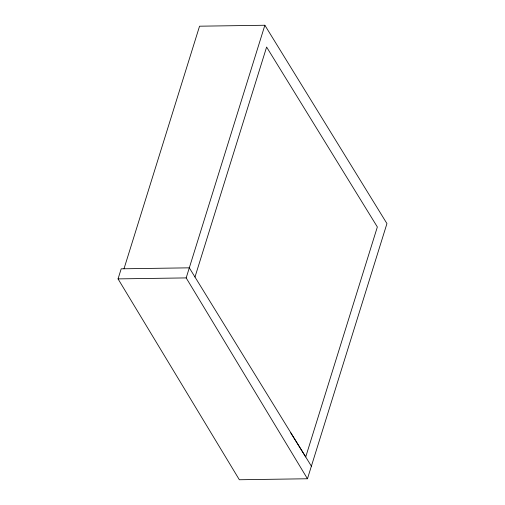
<?xml version="1.0" encoding="UTF-8"?>
<svg xmlns="http://www.w3.org/2000/svg" width="505" height="505" viewBox="0 0 505 505"><rect width="100%" height="100%" fill="white"/><g stroke="black" fill="none" stroke-linecap="round" stroke-linejoin="round"><path stroke-width="0.76" d="M123.996 268.78L199.551 26.197L264.866 25.25L386.944 223.589L307.463 478.759L239.351 479.75L118.056 278.893L121.194 268.818L189.312 267.833L311.383 466.172M307.463 478.759L186.175 277.908L264.866 25.25M194.98 277.043L266.615 47.053L377.349 226.966L305.714 456.962L290.792 432.911M118.056 278.893L186.175 277.908"/></g></svg>
